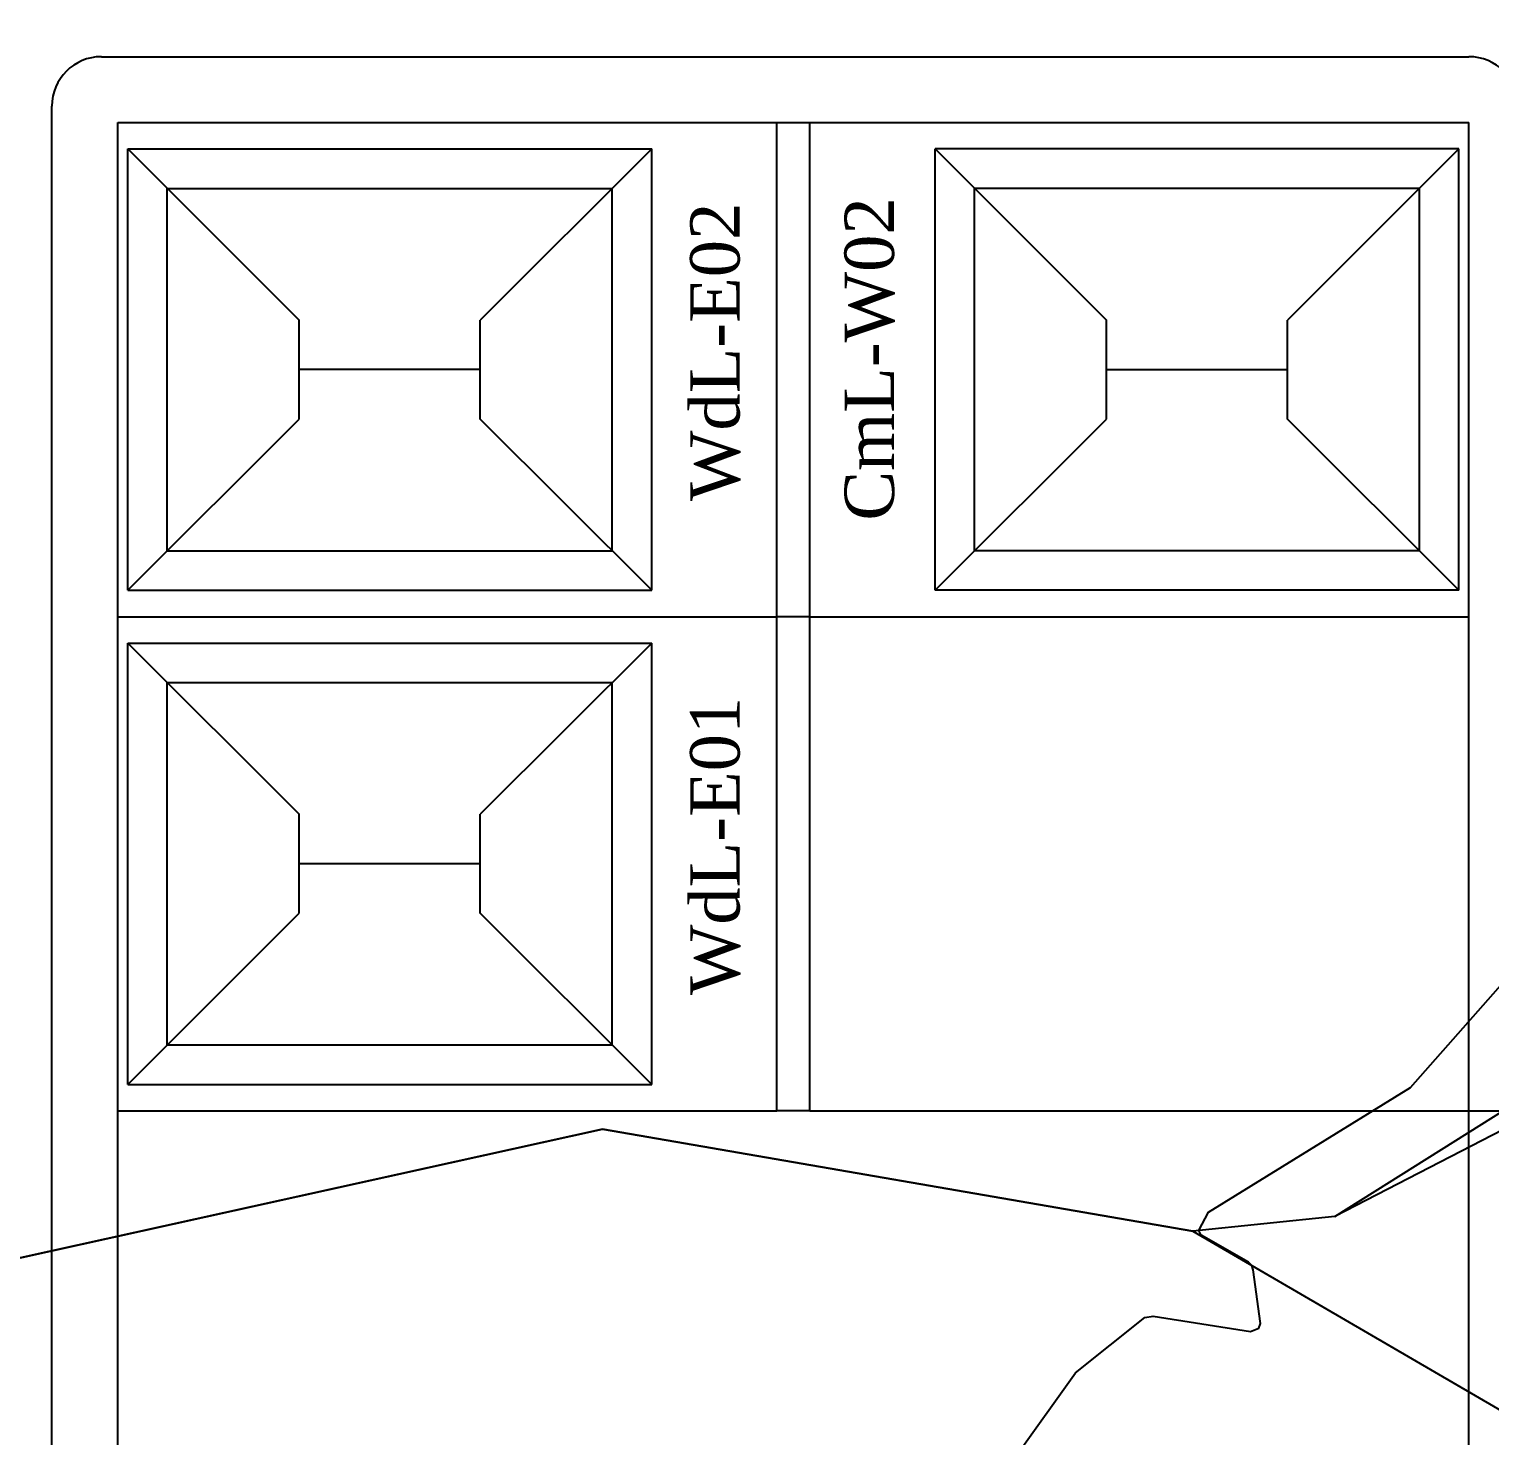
# Model space of a CAD drawing. Extents: x 15746 to 36625, y 87803 to 171760.
# Drawn here: x 19616.76 to 19661.09, y 88105.4 to 88148.1 of the extents above; entities that cross this region are included whole.
import ezdxf

# ---------------------------------------------------------------- set-up
doc = ezdxf.new("R2010")
doc.units = 0
doc.header["$LTSCALE"] = 5
doc.header["$MEASUREMENT"] = 0
for name, color, linetype in [('BOUNDARY', 7, 'FENCELINE2'), ('CONTOUR', 254, 'Continuous'), ('NewBuilding', 7, 'Continuous'), ('Phase1', 7, 'Continuous'), ('STREAM & RIVER FRONT', 161, 'Continuous'), ('text', 7, 'Continuous')]:
    doc.layers.add(name, color=color, linetype=linetype)
doc.styles.get("Standard").update_dxf_attribs({"font": 'TIMES.TTF', "height": 3})
doc.linetypes.add('FENCELINE2', pattern='A,0.25,-0.1,[132,ltypeshp.shx,S=0.1,R=0,X=-0.1,Y=0],-0.1,1', length=1.45)

# ---------------------------------------------------------------- blocks, each defined once
blk = doc.blocks.new('wall')
at = {"layer": 'Phase1'}
for p, q in [((-5.5, 6.75), (-5.5, -6.75)), ((-5.5, 6.75), (5.5, 6.75)), ((5.5, 6.75), (5.5, -6.75)), ((-5.5, -6.75), (5.5, -6.75))]:
    blk.add_line(p, q, dxfattribs=at)
blk = doc.blocks.new('newbuilding')
at = {"layer": 'NewBuilding'}
h = blk.add_hatch(dxfattribs=at)
h.set_pattern_fill('ANSI31', color=254, scale=5, style=0)
edge = h.paths.add_edge_path()
edge.add_line((17652.158, 88529.49), (17663.158, 88529.49))
edge = h.paths.add_edge_path()
edge.add_line((17652.158, 88542.99), (17652.158, 88529.49))
edge = h.paths.add_edge_path()
edge.add_line((17663.158, 88542.99), (17663.158, 88529.49))
edge = h.paths.add_edge_path()
edge.add_line((17652.158, 88542.99), (17663.158, 88542.99))
at = {"layer": 'NewBuilding', "color": 253}
for p, q in [((17650.958, 88544.19), (17656.158, 88538.99)), ((17650.958, 88544.19), (17664.358, 88544.19)), ((17650.958, 88544.19), (17650.958, 88528.29)), ((17664.358, 88544.19), (17659.158, 88538.99)), ((17664.358, 88544.19), (17664.358, 88528.29)), ((17656.158, 88538.99), (17659.158, 88538.99)), ((17657.658, 88533.49), (17657.658, 88538.99)), ((17650.958, 88528.29), (17656.158, 88533.49)), ((17656.158, 88533.49), (17659.158, 88533.49)), ((17664.358, 88528.29), (17659.158, 88533.49)), ((17650.958, 88528.29), (17664.358, 88528.29))]:
    blk.add_line(p, q, dxfattribs=at)
at = {"layer": 'NewBuilding'}
blk.add_blockref('wall', (17657.658, 88536.24), dxfattribs=at)

msp = doc.modelspace()

# ---------------------------------------------------------------- linework, layer by layer
at = {"layer": 'BOUNDARY'}
msp.add_lwpolyline([(19754.14, 88170.931), (19746.514, 88144.525), (19739.451, 88124.042), (19729.455, 88112.283), (19715.167, 88094.497), (19706.534, 88080.09), (19701.504, 88102.383), (19700.634, 88133.134), (19700.634, 88133.134), (19685.754, 88135.233), (19678.121, 88121.41), (19667.225, 88117.654), (19656.386, 88112.055), (19652.078, 88111.612), (19634.165, 88114.709), (19596.978, 88106.494), (19565.653, 88111.714), (19552.623, 88110.928), (19551.346, 88110.631), (19549.525, 88130.112), (19548.478, 88142.347), (19539.333, 88173.26)], dxfattribs=at)
at = {"layer": 'CONTOUR', "color": 33}
msp.add_lwpolyline([(19586.228, 88043.948), (19598.475, 88064.769), (19613.322, 88068.358), (19624.666, 88075.175), (19628.96, 88079.941), (19648.514, 88107.307), (19650.622, 88108.99), (19650.877, 88109.032), (19653.822, 88108.567), (19654.083, 88108.663), (19654.133, 88108.807), (19653.912, 88110.437), (19653.866, 88110.57), (19653.767, 88110.673), (19652.329, 88111.491), (19652.254, 88111.63), (19652.55, 88112.19), (19658.686, 88115.97), (19666.291, 88124.596)], dxfattribs=at)
at = {"layer": 'Phase1'}
for p, q in [((19618.954, 88147.265), (19660.454, 88147.265)), ((19617.454, 88076.996), (19617.454, 88145.765)), ((19619.454, 88145.265), (19660.454, 88145.265)), ((19619.454, 88115.265), (19619.454, 88145.265)), ((19639.454, 88115.265), (19639.454, 88145.265)), ((19640.454, 88130.265), (19640.454, 88145.265)), ((19660.454, 88130.265), (19660.454, 88145.265)), ((19619.454, 88130.265), (19639.454, 88130.265)), ((19640.454, 88130.265), (19639.454, 88130.265)), ((19640.454, 88130.265), (19660.454, 88130.265)), ((19660.454, 88115.265), (19660.454, 88130.265)), ((19619.454, 88115.265), (19639.454, 88115.265)), ((19619.454, 88076.996), (19619.454, 88115.265)), ((19660.454, 88115.265), (19669.454, 88115.265))]:
    msp.add_line(p, q, dxfattribs=at)
at = {"layer": 'Phase1', "color": 254}
for p, q in [((19640.454, 88115.265), (19640.454, 88130.265)), ((19640.454, 88115.265), (19639.454, 88115.265)), ((19640.454, 88115.265), (19660.454, 88115.265)), ((19660.454, 88076.996), (19660.454, 88115.265))]:
    msp.add_line(p, q, dxfattribs=at)
at = {"layer": 'Phase1'}
for centre, start, end in [((19618.954, 88145.765), 90, 180), ((19660.454, 88145.765), 0, 90)]:
    msp.add_arc(centre, 1.5, start, end, dxfattribs=at)
at = {"layer": 'STREAM & RIVER FRONT'}
for points in [[(19495.962, 88343.338), (19499.419, 88324.896), (19502.877, 88306.454), (19506.334, 88288.012), (19509.792, 88269.57), (19511.378, 88256.417), (19512.964, 88243.264), (19515.725, 88225.326), (19521.405, 88211.195), (19527.086, 88197.063), (19537.271, 88178.451), (19547.455, 88159.838), (19549, 88142.139), (19550.544, 88124.44), (19552.284, 88110.753), (19565.653, 88111.714), (19581.316, 88109.104), (19596.978, 88106.494), (19615.571, 88110.601), (19634.165, 88114.709), (19652.078, 88111.612), (19662.682, 88105.436), (19665.587, 88091.735), (19669.928, 88073.991)], [(19656.386, 88112.055), (19671.698, 88121.678), (19685.315, 88132.54), (19697.985, 88131.818), (19710.654, 88131.096), (19730.832, 88128.423)]]:
    msp.add_lwpolyline(points, dxfattribs=at)

# ---------------------------------------------------------------- block references
at = {"layer": 'Phase1', "rotation": 90}
for p in [(108163.944, 70480.107), (108163.944, 70465.107)]:
    msp.add_blockref('newbuilding', p, dxfattribs=at)
at = {"layer": 'Phase1', "xscale": -1, "rotation": 270.0000000001111}
msp.add_blockref('newbuilding', (-68884.037, 70480.107), dxfattribs=at)

# ---------------------------------------------------------------- texts
at = {"layer": 'text', "char_height": 1.5, "attachment_point": 1, "rotation": 90, "line_spacing_factor": 1.5}
for s, insert, width in [('WdL-E02', (19636.823, 88133.776), 8.917), ('CmL-W02', (19641.507, 88133.181), 9.8102), ('WdL-E01', (19636.823, 88118.776), 8.91699)]:
    msp.add_mtext(s, dxfattribs=dict(at, insert=insert, width=width))

doc.saveas('drawing.dxf')
